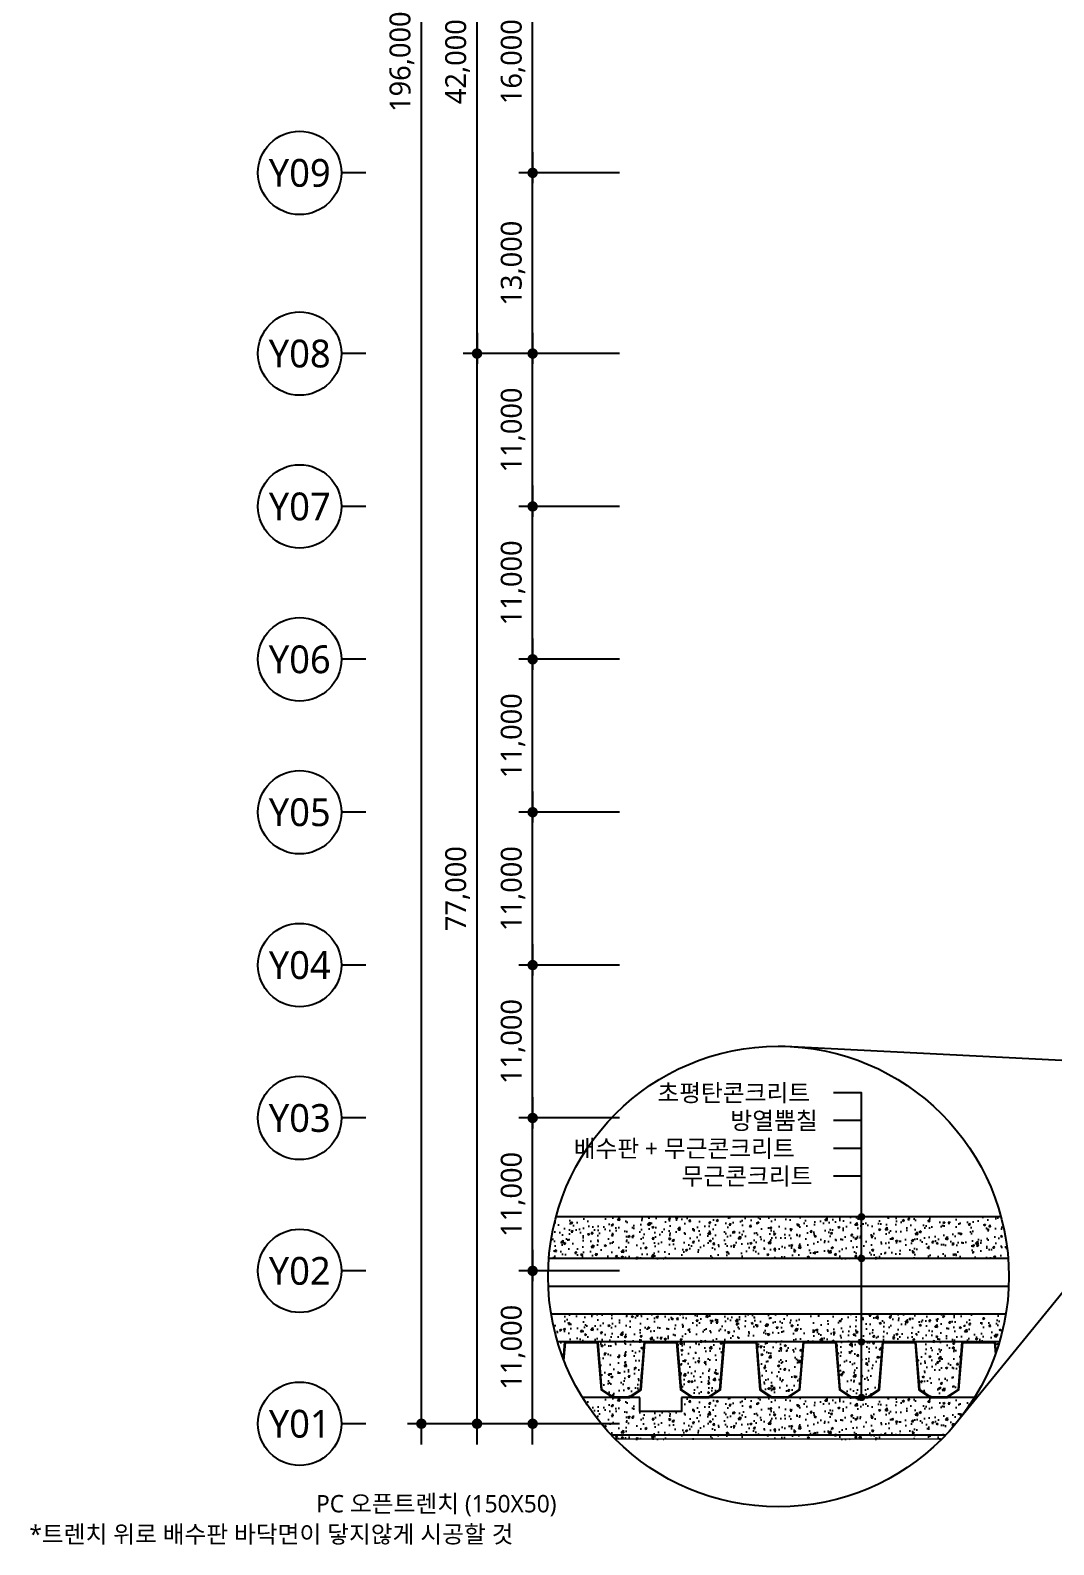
# Model space of a CAD drawing. Header units: millimetres. Extents: x 5104319 to 6731528, y 2502930 to 3039130.
# Drawn here: x 5500064 to 5573656, y 2792996 to 2901959 of the extents above; entities that cross this region are included whole.
import ezdxf
from ezdxf.enums import TextEntityAlignment as Align

# ---------------------------------------------------------------- set-up
doc = ezdxf.new("R2010")
doc.units = ezdxf.units.MM
doc.header["$PDMODE"] = 1
doc.linetypes.add('HID', pattern=[2.3, 1.5, -0.8])
doc.layers.get('Defpoints').update_dxf_attribs({"color": 140})
for name, color, linetype, lineweight in [('A-AXIS-BUBL', 7, 'Continuous', 25), ('A-DIMS', 7, 'Continuous', 25), ('A-MKXS-TEXT1', 3, 'Continuous', 25), ('A-XXXX-TXT2', 3, 'Continuous', 25), ('AA-WALL-CONC', 2, 'Continuous', 18)]:
    doc.layers.add(name, color=color, linetype=linetype, lineweight=lineweight)
for name, color, linetype in [('AA-EL-9', 251, 'Continuous'), ('AA-FIN-1', 6, 'Continuous'), ('AA-FIN-2', 8, 'Continuous'), ('EL4', 253, 'Continuous'), ('HAT', 8, 'Continuous')]:
    doc.layers.add(name, color=color, linetype=linetype)
doc.styles.add('HY울릉도L', font='')
doc.styles.add('맑은고딕', font='malgun.ttf')
doc.styles.get('HY울릉도L').set_extended_font_data('HYwulM')
doc.linetypes.add('BATTING', pattern='A,0.00254,-2.54,[134,ltypeshp.shx,S=2.54,R=0,X=-2.54,Y=0],-5.08,[134,ltypeshp.shx,S=2.54,R=180,X=2.54,Y=0],-2.54', length=10.16254)
doc.dimstyles.new('CDIM', dxfattribs={"dimtxt": 3, "dimasz": 1.5, "dimexe": 2, "dimexo": 1, "dimgap": 1, "dimtad": 1, "dimdec": 0, "dimrnd": 0.5, "dimzin": 0, "dimdsep": 32, "dimlunit": 6, "dimtxsty": 'HY울릉도L', "dimblk1": '_CIDOT', "dimblk2": '_CIDOT', "dimsah": 1, "dimcen": 5.5, "dimclrd": 2, "dimclre": 2, "dimclrt": 7, "dimadec": 0, "dimazin": 0, "dimtfac": 1, "dimtdec": 0, "dimtix": 1, "dimtmove": 2, "dimatfit": 1, "dimldrblk": '_CIDOT', "dimfxl": 1, "dimtolj": 1, "dimtzin": 0, "dimlwd": -1, "dimarcsym": 0})

# ---------------------------------------------------------------- blocks, each defined once
blk = doc.blocks.new('_CIDOT')
at = {"color": 0, "linetype": 'ByBlock'}
blk.add_line((2, 0), (-1, 0), dxfattribs=at)
at = {"color": 0, "linetype": 'ByBlock', "const_width": 0.5}
blk.add_lwpolyline([(-0.25, 0, 1), (0.25, 0, 1)], format="xyb", close=True, dxfattribs=at)
blk = doc.blocks.new('*D9')
at = {"layer": 'A-DIMS', "lineweight": -2, "transparency": 16777216}
for p, q in [((93193.01261145901, 67120.5923964351), (85943.0126113575, 67120.5923964351)), ((93193.01261144038, 56120.59239643509), (85943.0126113575, 56120.59239643509))]:
    blk.add_line(p, q, dxfattribs=at)
at = {"layer": 'A-DIMS', "transparency": 16777216}
blk.add_line((86943.0126113575, 56870.59239643509), (86943.0126113575, 66370.5923964351), dxfattribs=at)
at = {"layer": 'Defpoints', "color": 0, "transparency": 16777216}
for p in [(86943.0126113575, 67120.5923964351), (93693.01261145901, 67120.5923964351), (93693.01261144038, 56120.59239643509)]:
    blk.add_point(p, dxfattribs=at)
at = {"layer": 'A-DIMS', "transparency": 16777216, "xscale": 750, "yscale": 750, "zscale": 750}
for p, rotation in [((86943.0126113575, 67120.5923964351), 90), ((86943.0126113575, 56120.59239643509), 270)]:
    blk.add_blockref('_CIDOT', p, dxfattribs=dict(at, rotation=rotation))
at = {"layer": 'A-DIMS', "color": 3, "transparency": 16777216, "insert": (85538.12130700966, 61620.5923964351), "char_height": 1500, "attachment_point": 5, "rotation": 90, "style": '맑은고딕'}
blk.add_mtext('\\A1;11,000', dxfattribs=at)
blk = doc.blocks.new('*D10')
at = {"layer": 'A-DIMS', "lineweight": -2, "transparency": 16777216}
for p, q in [((93193.01261147764, 78120.5923964351), (85943.01261137612, 78120.5923964351)), ((93193.01261145901, 67120.5923964351), (85943.01261137612, 67120.5923964351))]:
    blk.add_line(p, q, dxfattribs=at)
at = {"layer": 'A-DIMS', "transparency": 16777216}
blk.add_line((86943.01261137612, 67870.5923964351), (86943.01261137612, 77370.5923964351), dxfattribs=at)
at = {"layer": 'Defpoints', "color": 0, "transparency": 16777216}
for p in [(86943.01261137612, 78120.5923964351), (93693.01261147764, 78120.5923964351), (93693.01261145901, 67120.5923964351)]:
    blk.add_point(p, dxfattribs=at)
at = {"layer": 'A-DIMS', "transparency": 16777216, "xscale": 750, "yscale": 750, "zscale": 750}
for p, rotation in [((86943.01261137612, 78120.5923964351), 90), ((86943.01261137612, 67120.5923964351), 270)]:
    blk.add_blockref('_CIDOT', p, dxfattribs=dict(at, rotation=rotation))
at = {"layer": 'A-DIMS', "color": 3, "transparency": 16777216, "insert": (85538.12130702828, 72620.59239643511), "char_height": 1500, "attachment_point": 5, "rotation": 90, "style": '맑은고딕'}
blk.add_mtext('\\A1;11,000', dxfattribs=at)
blk = doc.blocks.new('*D11')
at = {"layer": 'A-DIMS', "lineweight": -2, "transparency": 16777216}
for p, q in [((93193.01261145901, 89120.5923964351), (85943.0126113575, 89120.5923964351)), ((93193.01261144038, 78120.5923964351), (85943.0126113575, 78120.5923964351))]:
    blk.add_line(p, q, dxfattribs=at)
at = {"layer": 'A-DIMS', "transparency": 16777216}
blk.add_line((86943.0126113575, 78870.5923964351), (86943.0126113575, 88370.5923964351), dxfattribs=at)
at = {"layer": 'Defpoints', "color": 0, "transparency": 16777216}
for p in [(86943.0126113575, 89120.5923964351), (93693.01261145901, 89120.5923964351), (93693.01261144038, 78120.5923964351)]:
    blk.add_point(p, dxfattribs=at)
at = {"layer": 'A-DIMS', "transparency": 16777216, "xscale": 750, "yscale": 750, "zscale": 750}
for p, rotation in [((86943.0126113575, 89120.5923964351), 90), ((86943.0126113575, 78120.5923964351), 270)]:
    blk.add_blockref('_CIDOT', p, dxfattribs=dict(at, rotation=rotation))
at = {"layer": 'A-DIMS', "color": 3, "transparency": 16777216, "insert": (85538.12130700966, 83620.59239643511), "char_height": 1500, "attachment_point": 5, "rotation": 90, "style": '맑은고딕'}
blk.add_mtext('\\A1;11,000', dxfattribs=at)
blk = doc.blocks.new('*D12')
at = {"layer": 'A-DIMS', "lineweight": -2, "transparency": 16777216}
for p, q in [((93193.01261145901, 100120.5923964351), (85943.0126113575, 100120.5923964351)), ((93193.01261144038, 89120.5923964351), (85943.01261135748, 89120.5923964351))]:
    blk.add_line(p, q, dxfattribs=at)
at = {"layer": 'A-DIMS', "transparency": 16777216}
blk.add_line((86943.01261135748, 89870.5923964351), (86943.0126113575, 99370.5923964351), dxfattribs=at)
at = {"layer": 'Defpoints', "color": 0, "transparency": 16777216}
for p in [(86943.0126113575, 100120.5923964351), (93693.01261145901, 100120.5923964351), (93693.01261144038, 89120.5923964351)]:
    blk.add_point(p, dxfattribs=at)
at = {"layer": 'A-DIMS', "transparency": 16777216, "xscale": 750, "yscale": 750, "zscale": 750}
for p, rotation in [((86943.0126113575, 100120.5923964351), 90), ((86943.01261135748, 89120.5923964351), 270)]:
    blk.add_blockref('_CIDOT', p, dxfattribs=dict(at, rotation=rotation))
at = {"layer": 'A-DIMS', "color": 3, "transparency": 16777216, "insert": (85538.12130700964, 94620.59239643511), "char_height": 1500, "attachment_point": 5, "rotation": 90, "style": '맑은고딕'}
blk.add_mtext('\\A1;11,000', dxfattribs=at)
blk = doc.blocks.new('*D13')
at = {"layer": 'A-DIMS', "lineweight": -2, "transparency": 16777216}
for p, q in [((93193.01261147764, 111120.5923964353), (85943.01261137612, 111120.5923964353)), ((93193.01261145901, 100120.5923964351), (85943.01261137612, 100120.5923964351))]:
    blk.add_line(p, q, dxfattribs=at)
at = {"layer": 'A-DIMS', "transparency": 16777216}
blk.add_line((86943.01261137612, 100870.5923964351), (86943.01261137612, 110370.5923964353), dxfattribs=at)
at = {"layer": 'Defpoints', "color": 0, "transparency": 16777216}
for p in [(86943.01261137612, 111120.5923964353), (93693.01261147764, 111120.5923964353), (93693.01261145901, 100120.5923964351)]:
    blk.add_point(p, dxfattribs=at)
at = {"layer": 'A-DIMS', "transparency": 16777216, "xscale": 750, "yscale": 750, "zscale": 750}
for p, rotation in [((86943.01261137612, 111120.5923964353), 90), ((86943.01261137612, 100120.5923964351), 270)]:
    blk.add_blockref('_CIDOT', p, dxfattribs=dict(at, rotation=rotation))
at = {"layer": 'A-DIMS', "color": 3, "transparency": 16777216, "insert": (85538.12130702827, 105620.5923964352), "char_height": 1500, "attachment_point": 5, "rotation": 90, "style": '맑은고딕'}
blk.add_mtext('\\A1;11,000', dxfattribs=at)
blk = doc.blocks.new('*D14')
at = {"layer": 'A-DIMS', "lineweight": -2, "transparency": 16777216}
for p, q in [((93193.01261145901, 122120.5923964353), (85943.0126113575, 122120.5923964353)), ((93193.01261144038, 111120.5923964353), (85943.0126113575, 111120.5923964353))]:
    blk.add_line(p, q, dxfattribs=at)
at = {"layer": 'A-DIMS', "transparency": 16777216}
blk.add_line((86943.0126113575, 111870.5923964353), (86943.0126113575, 121370.5923964353), dxfattribs=at)
at = {"layer": 'Defpoints', "color": 0, "transparency": 16777216}
for p in [(86943.0126113575, 122120.5923964353), (93693.01261145901, 122120.5923964353), (93693.01261144038, 111120.5923964353)]:
    blk.add_point(p, dxfattribs=at)
at = {"layer": 'A-DIMS', "transparency": 16777216, "xscale": 750, "yscale": 750, "zscale": 750}
for p, rotation in [((86943.0126113575, 122120.5923964353), 90), ((86943.0126113575, 111120.5923964353), 270)]:
    blk.add_blockref('_CIDOT', p, dxfattribs=dict(at, rotation=rotation))
at = {"layer": 'A-DIMS', "color": 3, "transparency": 16777216, "insert": (85538.12130700964, 116620.5923964353), "char_height": 1500, "attachment_point": 5, "rotation": 90, "style": '맑은고딕'}
blk.add_mtext('\\A1;11,000', dxfattribs=at)
blk = doc.blocks.new('*D15')
at = {"layer": 'A-DIMS', "lineweight": -2, "transparency": 16777216}
for p, q in [((93193.01261147764, 135120.5923964353), (85943.01261137612, 135120.5923964353)), ((93193.01261145901, 122120.5923964353), (85943.01261137612, 122120.5923964353))]:
    blk.add_line(p, q, dxfattribs=at)
at = {"layer": 'A-DIMS', "transparency": 16777216}
blk.add_line((86943.01261137612, 122870.5923964353), (86943.01261137612, 134370.5923964353), dxfattribs=at)
at = {"layer": 'Defpoints', "color": 0, "transparency": 16777216}
for p in [(86943.01261137612, 135120.5923964353), (93693.01261147764, 135120.5923964353), (93693.01261145901, 122120.5923964353)]:
    blk.add_point(p, dxfattribs=at)
at = {"layer": 'A-DIMS', "transparency": 16777216, "xscale": 750, "yscale": 750, "zscale": 750}
for p, rotation in [((86943.01261137612, 135120.5923964353), 90), ((86943.01261137612, 122120.5923964353), 270)]:
    blk.add_blockref('_CIDOT', p, dxfattribs=dict(at, rotation=rotation))
at = {"layer": 'A-DIMS', "color": 3, "transparency": 16777216, "insert": (85538.12130702828, 128620.5923964354), "char_height": 1500, "attachment_point": 5, "rotation": 90, "style": '맑은고딕'}
blk.add_mtext('\\A1;13,000', dxfattribs=at)
blk = doc.blocks.new('*D16')
at = {"layer": 'A-DIMS', "lineweight": -2, "transparency": 16777216}
for p, q in [((93193.01261149626, 151120.5923964353), (85943.01261139475, 151120.5923964353)), ((93193.01261147764, 135120.5923964353), (85943.01261139475, 135120.5923964353))]:
    blk.add_line(p, q, dxfattribs=at)
at = {"layer": 'A-DIMS', "transparency": 16777216}
blk.add_line((86943.01261139475, 135870.5923964353), (86943.01261139475, 150370.5923964353), dxfattribs=at)
at = {"layer": 'Defpoints', "color": 0, "transparency": 16777216}
for p in [(86943.01261139475, 151120.5923964353), (93693.01261149626, 151120.5923964353), (93693.01261147764, 135120.5923964353)]:
    blk.add_point(p, dxfattribs=at)
at = {"layer": 'A-DIMS', "transparency": 16777216, "xscale": 750, "yscale": 750, "zscale": 750}
for p, rotation in [((86943.01261139475, 151120.5923964353), 90), ((86943.01261139475, 135120.5923964353), 270)]:
    blk.add_blockref('_CIDOT', p, dxfattribs=dict(at, rotation=rotation))
at = {"layer": 'A-DIMS', "color": 3, "transparency": 16777216, "insert": (85538.12130704691, 143120.5923964354), "char_height": 1500, "attachment_point": 5, "rotation": 90, "style": '맑은고딕'}
blk.add_mtext('\\A1;16,000', dxfattribs=at)
blk = doc.blocks.new('*D25')
at = {"layer": 'A-DIMS', "lineweight": -2, "transparency": 16777216}
for p, q in [((93193.01261145901, 122120.5923964353), (81943.0126113575, 122120.5923964353)), ((93193.0126114143, 45120.59239643509), (81943.01261135748, 45120.59239643509))]:
    blk.add_line(p, q, dxfattribs=at)
at = {"layer": 'A-DIMS', "transparency": 16777216}
blk.add_line((82943.01261135748, 45870.59239643509), (82943.0126113575, 121370.5923964353), dxfattribs=at)
at = {"layer": 'Defpoints', "color": 0, "transparency": 16777216}
for p in [(82943.0126113575, 122120.5923964353), (93693.01261145901, 122120.5923964353), (93693.0126114143, 45120.59239643509)]:
    blk.add_point(p, dxfattribs=at)
at = {"layer": 'A-DIMS', "transparency": 16777216, "xscale": 750, "yscale": 750, "zscale": 750}
for p, rotation in [((82943.0126113575, 122120.5923964353), 90), ((82943.01261135748, 45120.59239643509), 270)]:
    blk.add_blockref('_CIDOT', p, dxfattribs=dict(at, rotation=rotation))
at = {"layer": 'A-DIMS', "color": 3, "transparency": 16777216, "insert": (81542.19739396615, 83620.59239643523), "char_height": 1500, "attachment_point": 5, "rotation": 90, "style": '맑은고딕'}
blk.add_mtext('\\A1;77,000', dxfattribs=at)
blk = doc.blocks.new('*D26')
at = {"layer": 'A-DIMS', "lineweight": -2, "transparency": 16777216}
for p, q in [((93193.0126113575, 241120.5923964353), (77943.0126113575, 241120.5923964353)), ((93193.01261144038, 45120.59239643509), (77943.01261135745, 45120.5923964351))]:
    blk.add_line(p, q, dxfattribs=at)
at = {"layer": 'A-DIMS', "transparency": 16777216}
blk.add_line((78943.01261135745, 45870.5923964351), (78943.0126113575, 240370.5923964353), dxfattribs=at)
at = {"layer": 'Defpoints', "color": 0, "transparency": 16777216}
for p in [(78943.0126113575, 241120.5923964353), (93693.0126113575, 241120.5923964353), (93693.01261144038, 45120.59239643509)]:
    blk.add_point(p, dxfattribs=at)
at = {"layer": 'A-DIMS', "transparency": 16777216, "xscale": 750, "yscale": 750, "zscale": 750}
for p, rotation in [((78943.0126113575, 241120.5923964353), 90), ((78943.01261135745, 45120.5923964351), 270)]:
    blk.add_blockref('_CIDOT', p, dxfattribs=dict(at, rotation=rotation))
at = {"layer": 'A-DIMS', "color": 3, "transparency": 16777216, "insert": (77538.12130700963, 143120.5923964352), "char_height": 1500, "attachment_point": 5, "rotation": 90, "style": '맑은고딕'}
blk.add_mtext('\\A1;196,000', dxfattribs=at)
blk = doc.blocks.new('*D27')
at = {"layer": 'A-DIMS', "lineweight": -2, "transparency": 16777216}
for p, q in [((93193.01261145901, 56120.59239643509), (85943.0126113575, 56120.59239643509)), ((93193.01261144038, 45120.59239643509), (85943.0126113575, 45120.59239643509))]:
    blk.add_line(p, q, dxfattribs=at)
at = {"layer": 'A-DIMS', "transparency": 16777216}
blk.add_line((86943.0126113575, 45870.59239643509), (86943.0126113575, 55370.59239643509), dxfattribs=at)
at = {"layer": 'Defpoints', "color": 0, "transparency": 16777216}
for p in [(86943.0126113575, 56120.59239643509), (93693.01261145901, 56120.59239643509), (93693.01261144038, 45120.59239643509)]:
    blk.add_point(p, dxfattribs=at)
at = {"layer": 'A-DIMS', "transparency": 16777216, "xscale": 750, "yscale": 750, "zscale": 750}
for p, rotation in [((86943.0126113575, 56120.59239643509), 90), ((86943.0126113575, 45120.59239643509), 270)]:
    blk.add_blockref('_CIDOT', p, dxfattribs=dict(at, rotation=rotation))
at = {"layer": 'A-DIMS', "color": 3, "transparency": 16777216, "insert": (85538.12130700966, 50620.59239643511), "char_height": 1500, "attachment_point": 5, "rotation": 90, "style": '맑은고딕'}
blk.add_mtext('\\A1;11,000', dxfattribs=at)
blk = doc.blocks.new('*D28')
at = {"layer": 'A-DIMS', "lineweight": -2, "transparency": 16777216}
for p, q in [((93193.01261147764, 164120.5923964353), (81943.01261137612, 164120.5923964353)), ((93193.01261143293, 122120.5923964353), (81943.0126113761, 122120.5923964353))]:
    blk.add_line(p, q, dxfattribs=at)
at = {"layer": 'A-DIMS', "transparency": 16777216}
blk.add_line((82943.0126113761, 122870.5923964353), (82943.0126113761, 163370.5923964353), dxfattribs=at)
at = {"layer": 'Defpoints', "color": 0, "transparency": 16777216}
for p in [(82943.01261137612, 164120.5923964353), (93693.01261147764, 164120.5923964353), (93693.01261143293, 122120.5923964353)]:
    blk.add_point(p, dxfattribs=at)
at = {"layer": 'A-DIMS', "transparency": 16777216, "xscale": 750, "yscale": 750, "zscale": 750}
for p, rotation in [((82943.01261137612, 164120.5923964353), 90), ((82943.0126113761, 122120.5923964353), 270)]:
    blk.add_blockref('_CIDOT', p, dxfattribs=dict(at, rotation=rotation))
at = {"layer": 'A-DIMS', "color": 3, "transparency": 16777216, "insert": (81542.19739398478, 143120.5923964354), "char_height": 1500, "attachment_point": 5, "rotation": 90, "style": '맑은고딕'}
blk.add_mtext('\\A1;42,000', dxfattribs=at)
blk = doc.blocks.new('DIM(210222)')
for p, q in [((74943.01261145063, 135120.5923964344), (73193.01261145063, 135120.5923964344)), ((74943.01261145063, 122120.5923964344), (73193.01261145063, 122120.5923964344)), ((74943.012611432, 111120.5923964344), (73193.012611432, 111120.5923964344)), ((74943.01261141337, 100120.5923964342), (73193.01261141337, 100120.5923964342)), ((74943.01261141337, 89120.59239643416), (73193.01261141337, 89120.59239643416)), ((74943.01261139475, 78120.59239643416), (73193.01261139475, 78120.59239643416)), ((74943.01261137612, 67120.59239643416), (73193.01261137612, 67120.59239643416)), ((74943.01261137612, 56120.59239643416), (73193.01261137612, 56120.59239643416)), ((74943.0126113575, 45120.59239643416), (73193.0126113575, 45120.59239643416))]:
    blk.add_line(p, q)
at = {"layer": 'A-AXIS-BUBL', "ltscale": 0.2}
for centre in [(70193.01261145063, 135120.5923964344), (70193.01261145063, 122120.5923964344), (70193.012611432, 111120.5923964344), (70193.01261141337, 100120.5923964342), (70193.01261141337, 89120.59239643416), (70193.01261139475, 78120.59239643416), (70193.01261137612, 67120.59239643416), (70193.01261137612, 56120.59239643416), (70193.0126113575, 45120.59239643416)]:
    blk.add_circle(centre, 3000.000030000308, dxfattribs=at)
at = {"layer": 'A-XXXX-TXT2', "ltscale": 0.2, "style": '맑은고딕'}
for s, p in [('Y09', (70193.01261145063, 135120.5923964344)), ('Y08', (70193.01261145063, 122120.5923964344)), ('Y07', (70193.012611432, 111120.5923964344)), ('Y06', (70193.01261141337, 100120.5923964342)), ('Y05', (70193.01261141337, 89120.59239643416)), ('Y04', (70193.01261139475, 78120.59239643416)), ('Y03', (70193.01261137612, 67120.59239643416)), ('Y02', (70193.01261137612, 56120.59239643416)), ('Y01', (70193.0126113575, 45120.59239643416))]:
    blk.add_text(s, height=2000.000020000205, dxfattribs=at).set_placement(p, align=Align.MIDDLE)
at = {"layer": 'A-DIMS'}
for p1, p2, distance, picture, middle in [((93693.01261144038, 45120.59239643509), (93693.0126113575, 241120.5923964353), 14750.000000000002, '*D26', (77538.12130700963, 143120.5923964352)), ((93693.01261143293, 122120.5923964353), (93693.01261147764, 164120.5923964353), 10750.000000101514, '*D28', (81542.19739398478, 143120.5923964354)), ((93693.01261147764, 135120.5923964353), (93693.01261149626, 151120.5923964353), 6750.000000101514, '*D16', (85538.12130704691, 143120.5923964354)), ((93693.01261145901, 122120.5923964353), (93693.01261147764, 135120.5923964353), 6750.000000101513, '*D15', (85538.12130702828, 128620.5923964354)), ((93693.0126114143, 45120.59239643509), (93693.01261145901, 122120.5923964353), 10750.000000101514, '*D25', (81542.19739396615, 83620.59239643523)), ((93693.01261144038, 111120.5923964353), (93693.01261145901, 122120.5923964353), 6750.000000101515, '*D14', (85538.12130700964, 116620.5923964353)), ((93693.01261145901, 100120.5923964351), (93693.01261147764, 111120.5923964353), 6750.000000101514, '*D13', (85538.12130702827, 105620.5923964352)), ((93693.01261144038, 89120.5923964351), (93693.01261145901, 100120.5923964351), 6750.000000101515, '*D12', (85538.12130700964, 94620.59239643511)), ((93693.01261144038, 78120.5923964351), (93693.01261145901, 89120.5923964351), 6750.000000101515, '*D11', (85538.12130700966, 83620.59239643511)), ((93693.01261145901, 67120.5923964351), (93693.01261147764, 78120.5923964351), 6750.000000101515, '*D10', (85538.12130702828, 72620.59239643511)), ((93693.01261144038, 56120.59239643509), (93693.01261145901, 67120.5923964351), 6750.000000101514, '*D9', (85538.12130700966, 61620.5923964351)), ((93693.01261144038, 45120.59239643509), (93693.01261145901, 56120.59239643509), 6750.000000101515, '*D27', (85538.12130700966, 50620.59239643511))]:
    dim = blk.add_aligned_dim(p1=p1, p2=p2, distance=distance, dimstyle='CDIM', override={"dimscale": 500, "dimtxsty": '맑은고딕', "dimclrd": 256, "dimclre": 256, "dimclrt": 3}, dxfattribs=at)
    dim.commit()
    dim.dimension.update_dxf_attribs({"geometry": picture, "text_midpoint": middle})

msp = doc.modelspace()

# ---------------------------------------------------------------- hatches: boundary and pattern name
h = msp.add_hatch(color=256)
h.dxf.hatch_style = 1
edge = h.paths.add_edge_path()
edge.add_arc((5559830.580988592, 2816584.653730379), 200, 0, 360)
h = msp.add_hatch(color=256)
h.dxf.hatch_style = 1
edge = h.paths.add_edge_path()
edge.add_arc((5559830.580988592, 2813584.653730379), 200, 0, 360)
h = msp.add_hatch(color=256)
h.dxf.hatch_style = 1
edge = h.paths.add_edge_path()
edge.add_arc((5559830.580988592, 2807584.653730379), 200, 0, 360)
h = msp.add_hatch(color=256)
h.dxf.hatch_style = 1
edge = h.paths.add_edge_path()
edge.add_arc((5559830.580988592, 2803584.653730379), 200, 0, 360)
at = {"layer": 'HAT'}
h = msp.add_hatch(dxfattribs=at)
h.set_pattern_fill('AR-CONC', color=256, scale=8, style=0)
h.set_pattern_definition([(49.99999999999999, (5288770.713876266, 2780249.40120503), (1457.477351968032, -127.5126843112247), [152.4, -1676.4]), (355, (5288770.713876266, 2780249.40120503), (-281.9473713997547, 1528.454761912281), [121.92, -1341.12467336]), (100.4514447, (5288892.169932267, 2780238.775177029), (1175.529976722826, 1400.942015297561), [129.5200704, -1424.721956799999]), (46.18420000000002, (5288770.713876266, 2780655.801205029), (2168.632327137039, -336.3386234618172), [228.5999999999975, -2514.599999999977]), (96.63555760999981, (5288951.433076266, 2780627.77320503), (1899.233072412024, 1979.408996781772), [194.28018512, -2137.08486528]), (351.1841511700001, (5288770.713876266, 2780655.801205029), (1899.233072519816, 1979.408996684261), [182.87973656, -2011.67785536]), (21, (5288973.913876267, 2780554.20120503), (1212.91513015306, -818.1215854967008), [152.4, -1676.4]), (326.0000000000001, (5288973.913876267, 2780554.20120503), (494.4162267811766, 1473.503728978554), [121.92, -1341.12]), (71.45144499999999, (5289074.990137067, 2780486.02440583), (1707.331354229729, 655.382151087242), [129.5200704, -1424.7195008]), (37.50000000000001, (5288770.713876266, 2780249.40120503), (24.70882600473454, 676.4403109852249), [0, -1324.864, 0, -1361.44, 0, -1346.2]), (7.499999999999999, (5288770.713876266, 2780249.40120503), (534.557300082446, 801.4445985449561), [0, -776.2239999999999, 0, -1294.384, 0, -513.08]), (327.5, (5288317.577876266, 2780249.40120503), (1084.724761334971, -45.82995194138767), [0, -508.0000000000001, 0, -1584.96, 0, -2103.12]), (317.5, (5288114.377876269, 2780249.40120503), (1185.033451088144, 203.4119282666641), [0, -660.4000000000001, 0, -1052.576, 0, -1493.52])])
edge = h.paths.add_edge_path()
edge.add_arc((5553864.870194688, 2812290.321797333), 16567.30590325552, 364.4808374974139, 375.02290709329884, ccw=False)
edge.add_line((5570381.538434353, 2813584.653730379), (5537348.201955026, 2813584.653730379))
edge.add_arc((5553864.870194693, 2812290.321797333), 16567.3059032575, 524.977092906702, 535.5191625025861, ccw=False)
edge.add_line((5537863.79716377, 2816584.653730379), (5569865.943225609, 2816584.653730379))
h = msp.add_hatch(dxfattribs=at)
h.set_pattern_fill('AR-CONC', color=256, scale=200, style=0)
h.set_pattern_definition([(49.99999999999999, (5555714.350660976, 2913521.382339583), (1434.520365201507, -125.5042699651902), [150, -1650]), (355, (5555714.350660976, 2913521.382339583), (-277.502667226, 1504.384267400024), [120, -1320]), (100.4514, (5555833.894020975, 2913510.923659583), (1157.018763428043, 1378.879084121907), [127.48038, -1402.284224]), (46.18420000000002, (5555714.350660976, 2913921.382339583), (2134.482097251289, -331.0380286580362), [224.9999999999982, -2474.999999999983]), (96.6356, (5555892.224150974, 2913893.795725583), (1869.325411097407, 1948.235741800883), [191.220576, -2103.426]), (351.1842, (5555714.350660976, 2913921.382339583), (1869.323890267254, 1948.237201850649), [180, -1980]), (21, (5555914.350660976, 2913821.382339583), (1193.814104236923, -805.2377813306776), [150, -1650]), (326.0000000000001, (5555914.350660976, 2913821.382339583), (486.6306638431635, 1450.300090093706), [120, -1320]), (71.4514, (5556013.835126974, 2913754.279127583), (1680.44525716298, 645.0609934199048), [127.48038, -1402.284224]), (37.50000000000001, (5555714.350660976, 2913521.382339583), (24.31971063458134, 665.787707662623), [0, -1304, 0, -1340, 0, -1325]), (7.499999999999999, (5555714.350660976, 2913521.382339583), (526.1390748842972, 788.8234237647205), [0, -763.9999999999999, 0, -1274, 0, -505]), (327.5, (5555268.350660974, 2913521.382339583), (1067.644872344818, -45.10974346875951), [0, -500, 0, -1560, 0, -2070]), (317.5, (5555068.350660974, 2913521.382339583), (1166.372338684772, 200.2099646646354), [0, -650, 0, -1036, 0, -1470])])
edge = h.paths.add_edge_path()
edge.add_arc((5553864.870194696, 2812290.321797335), 16567.3059032602, 189.3992880068195, 201.4113054675748, ccw=False)
edge.add_line((5537519.993774127, 2809584.653730379), (5538547.95407651, 2809584.653730379))
edge.add_line((5538547.95407651, 2809584.653730379), (5538547.95407651, 2807544.653730378))
edge.add_line((5538547.95407651, 2807544.653730378), (5538440.976770648, 2806242.25297036))
h = msp.add_hatch(dxfattribs=at)
h.set_pattern_fill('AR-CONC', color=256, scale=200, style=0)
h.set_pattern_definition([(49.99999999999999, (5538571.49351812, 2913521.382339583), (1434.520365201507, -125.5042699651902), [150, -1650]), (355, (5538571.49351812, 2913521.382339583), (-277.502667226, 1504.384267400024), [120, -1320]), (100.4514, (5538691.036878118, 2913510.923659583), (1157.018763428043, 1378.879084121907), [127.48038, -1402.284224]), (46.18420000000002, (5538571.49351812, 2913921.382339583), (2134.482097251289, -331.0380286580362), [224.9999999999983, -2474.999999999984]), (96.6356, (5538749.367008118, 2913893.795725583), (1869.325411097407, 1948.235741800883), [191.220576, -2103.426]), (351.1842, (5538571.49351812, 2913921.382339583), (1869.323890267254, 1948.237201850649), [180, -1980]), (21, (5538771.49351812, 2913821.382339583), (1193.814104236923, -805.2377813306776), [150, -1650]), (326.0000000000001, (5538771.49351812, 2913821.382339583), (486.6306638431635, 1450.300090093706), [120, -1320]), (71.4514, (5538870.977984117, 2913754.279127583), (1680.44525716298, 645.0609934199048), [127.48038, -1402.284224]), (37.50000000000001, (5538571.49351812, 2913521.382339583), (24.31971063458134, 665.787707662623), [0, -1304, 0, -1340, 0, -1325]), (7.499999999999999, (5538571.49351812, 2913521.382339583), (526.1390748842972, 788.8234237647205), [0, -763.9999999999999, 0, -1274, 0, -505]), (327.5, (5538125.493518118, 2913521.382339583), (1067.644872344818, -45.10974346875951), [0, -500, 0, -1560, 0, -2070]), (317.5, (5537925.493518118, 2913521.382339583), (1166.372338684772, 200.2099646646354), [0, -650, 0, -1036, 0, -1470])])
h.paths.add_polyline_path([(5538547.95407651, 2807544.653730379), (5538547.95407651, 2809584.653730379), (5555690.811219366, 2809584.653730379), (5555690.811219366, 2807544.653730379), (5555410.728934607, 2804134.777424379), (5554585.543393617, 2803584.653730379), (5553359.96185196, 2803584.653730379), (5552534.776310969, 2804134.777424379), (5552254.694026209, 2807544.653730379), (5549976.525505083, 2807544.653730379), (5549696.443220323, 2804134.777424379), (5548871.257679328, 2803584.653730379), (5547645.676137675, 2803584.653730379), (5546820.490596682, 2804134.777424379), (5546540.408311924, 2807544.653730379), (5544262.239790795, 2807544.653730379), (5543982.157506038, 2804134.777424379), (5543156.971965045, 2803584.653730379), (5541931.390423387, 2803584.653730379), (5541106.204882396, 2804134.777424379), (5540826.122597637, 2807544.653730379)])
h = msp.add_hatch(dxfattribs=at)
h.set_pattern_fill('AR-CONC', color=256, scale=200, style=0)
h.set_pattern_definition([(49.99999999999999, (5521428.636375263, 2913521.382339583), (1434.520365201507, -125.5042699651902), [150, -1650]), (355, (5521428.636375263, 2913521.382339583), (-277.502667226, 1504.384267400024), [120, -1320]), (100.4514, (5521548.179735262, 2913510.923659583), (1157.018763428043, 1378.879084121907), [127.48038, -1402.284224]), (46.18420000000002, (5521428.636375263, 2913921.382339583), (2134.482097251289, -331.0380286580362), [224.9999999999982, -2474.999999999983]), (96.6356, (5521606.509865262, 2913893.795725583), (1869.325411097407, 1948.235741800883), [191.220576, -2103.426]), (351.1842, (5521428.636375263, 2913921.382339583), (1869.323890267254, 1948.237201850649), [180, -1980]), (21, (5521628.636375263, 2913821.382339583), (1193.814104236923, -805.2377813306776), [150, -1650]), (326.0000000000001, (5521628.636375263, 2913821.382339583), (486.6306638431635, 1450.300090093706), [120, -1320]), (71.4514, (5521728.120841261, 2913754.279127583), (1680.44525716298, 645.0609934199048), [127.48038, -1402.284224]), (37.50000000000001, (5521428.636375263, 2913521.382339583), (24.31971063458134, 665.787707662623), [0, -1304, 0, -1340, 0, -1325]), (7.499999999999999, (5521428.636375263, 2913521.382339583), (526.1390748842972, 788.8234237647205), [0, -763.9999999999999, 0, -1274, 0, -505]), (327.5, (5520982.636375261, 2913521.382339583), (1067.644872344818, -45.10974346875951), [0, -500, 0, -1560, 0, -2070]), (317.5, (5520782.636375261, 2913521.382339583), (1166.372338684772, 200.2099646646354), [0, -650, 0, -1036, 0, -1470])])
edge = h.paths.add_edge_path()
edge.add_arc((5553864.870194703, 2812290.32179733), 16567.30590323962, 340.3331695729128, 350.6007119931866, ccw=False)
edge.add_line((5569465.731215258, 2806714.592220954), (5569397.551169067, 2807544.653730379))
edge.add_line((5569397.551169066, 2807544.653730379), (5567119.382647939, 2807544.653730379))
edge.add_line((5567119.382647939, 2807544.653730379), (5566839.300363179, 2804134.777424379))
edge.add_line((5566839.300363179, 2804134.777424379), (5566014.114822185, 2803584.653730379))
edge.add_line((5566014.114822185, 2803584.653730379), (5564788.533280531, 2803584.653730379))
edge.add_line((5564788.533280531, 2803584.653730379), (5563963.347739538, 2804134.777424378))
edge.add_line((5563963.347739538, 2804134.777424379), (5563683.26545478, 2807544.653730379))
edge.add_line((5563683.26545478, 2807544.653730379), (5561405.096933652, 2807544.653730379))
edge.add_line((5561405.096933652, 2807544.653730379), (5561125.014648894, 2804134.777424379))
edge.add_line((5561125.014648894, 2804134.777424379), (5560299.829107901, 2803584.653730379))
edge.add_line((5560299.829107901, 2803584.653730379), (5559074.247566244, 2803584.653730379))
edge.add_line((5559074.247566244, 2803584.653730379), (5558249.062025253, 2804134.777424379))
edge.add_line((5558249.062025253, 2804134.777424379), (5557968.979740493, 2807544.653730379))
edge.add_line((5557968.979740493, 2807544.653730379), (5555690.811219366, 2807544.653730379))
edge.add_line((5555690.811219366, 2807544.653730379), (5555690.811219366, 2809584.653730379))
edge.add_line((5555690.811219366, 2809584.653730379), (5570209.746615252, 2809584.653730379))
h = msp.add_hatch(dxfattribs=at)
h.set_pattern_fill('AR-CONC', color=256, scale=8, style=0)
h.set_pattern_definition([(49.99999999999999, (5288770.713876266, 2767249.40120503), (1457.477351968032, -127.5126843112247), [152.4, -1676.4]), (355, (5288770.713876266, 2767249.40120503), (-281.9473713997547, 1528.454761912281), [121.92, -1341.12467336]), (100.4514447, (5288892.169932267, 2767238.775177029), (1175.529976722826, 1400.942015297561), [129.5200704, -1424.721956799999]), (46.18420000000002, (5288770.713876266, 2767655.801205029), (2168.632327137039, -336.3386234618172), [228.5999999999975, -2514.599999999978]), (96.63555760999981, (5288951.433076266, 2767627.77320503), (1899.233072412024, 1979.408996781772), [194.28018512, -2137.08486528]), (351.1841511700001, (5288770.713876266, 2767655.801205029), (1899.233072519816, 1979.408996684261), [182.87973656, -2011.67785536]), (21, (5288973.913876267, 2767554.20120503), (1212.91513015306, -818.1215854967008), [152.4, -1676.4]), (326.0000000000001, (5288973.913876267, 2767554.20120503), (494.4162267811766, 1473.503728978554), [121.92, -1341.12]), (71.45144499999999, (5289074.990137067, 2767486.02440583), (1707.331354229729, 655.382151087242), [129.5200704, -1424.7195008]), (37.50000000000001, (5288770.713876266, 2767249.40120503), (24.70882600473454, 676.4403109852249), [0, -1324.864, 0, -1361.44, 0, -1346.2]), (7.499999999999999, (5288770.713876266, 2767249.40120503), (534.557300082446, 801.4445985449561), [0, -776.2239999999999, 0, -1294.384, 0, -513.08]), (327.5, (5288317.577876266, 2767249.40120503), (1084.724761334971, -45.82995194138767), [0, -508.0000000000001, 0, -1584.96, 0, -2103.12]), (317.5, (5288114.377876269, 2767249.40120503), (1185.033451088144, 203.4119282666641), [0, -660.4000000000001, 0, -1052.576, 0, -1493.52])])
edge = h.paths.add_edge_path()
edge.add_arc((5553864.870194693, 2812290.321797331), 16567.30590324993, 315.0449112804536, 328.29992488212446, ccw=False)
edge.add_line((5565588.903630257, 2800584.653730379), (5542140.836759124, 2800584.653730379))
edge.add_arc((5553864.870194699, 2812290.321797341), 16567.30590326628, 211.7000751178837, 224.955088719542, ccw=False)
edge.add_line((5539769.233692566, 2803584.653730379), (5543901.324051361, 2803584.653730379))
edge.add_line((5543901.32405136, 2803584.653730379), (5543901.32405136, 2802584.653730378))
edge.add_line((5543901.32405136, 2802584.653730378), (5546901.32405136, 2802584.653730378))
edge.add_line((5546901.32405136, 2802584.653730378), (5546901.32405136, 2803584.653730378))
edge.add_line((5546901.32405136, 2803584.653730378), (5567960.506696813, 2803584.653730379))

# ---------------------------------------------------------------- linework, layer by layer
for p, q in [((5559830.580860995, 2823509.635331793), (5557830.580988592, 2823509.635331793)), ((5559830.580860995, 2821509.635331793), (5557830.580988592, 2821509.635331793)), ((5559830.580860995, 2819509.635331793), (5557830.580988592, 2819509.635331793))]:
    msp.add_line(p, q)
for points in [[(5559830.580988592, 2803584.653730379), (5559830.580860995, 2825509.635331793), (5557830.580988592, 2825509.635331793)], [(5538407.869859565, 2806327.372398593), (5538511.148761246, 2807584.653730379), (5540862.927912898, 2807584.653730379), (5541144.462802939, 2804157.346161023), (5541943.5014489, 2803624.653730379), (5543144.860939534, 2803624.653730379), (5543943.899585495, 2804157.346161023), (5544225.434475534, 2807584.653730379), (5546577.213627186, 2807584.653730379), (5546858.748517225, 2804157.346161023), (5547657.787163185, 2803624.653730379), (5548859.14665382, 2803624.653730379), (5549658.185299778, 2804157.346161023), (5549939.720189817, 2807584.653730379), (5552291.499341473, 2807584.653730379), (5552573.03423151, 2804157.346161023), (5553372.072877469, 2803624.653730379)], [(5553372.072877469, 2803624.653730379), (5554573.432368105, 2803624.653730379), (5555372.471014066, 2804157.346161023), (5555654.005904103, 2807584.653730379), (5558005.785055755, 2807584.653730379), (5558287.319945795, 2804157.346161023), (5559086.358591756, 2803624.653730379), (5560287.718082391, 2803624.653730379), (5561086.756728351, 2804157.346161023), (5561368.29161839, 2807584.653730379), (5563720.070770042, 2807584.653730379), (5564001.605660081, 2804157.346161023), (5564800.644306041, 2803624.653730379), (5566002.003796676, 2803624.653730379), (5566801.042442635, 2804157.346161023), (5567082.577332674, 2807584.653730379), (5569434.356484329, 2807584.653730379), (5569498.276994564, 2806806.507730313)]]:
    msp.add_lwpolyline(points)
msp.add_lwpolyline([(5545696.342550675, 2802594.876616335, 0, 500.0010101472963, 0), (5544990.845499903, 2801372.919879808, 0, 0, 0), (5541991.120341945, 2796048.928277877, 0, 0, 0), (5539991.120341945, 2796048.928277877, 0, 0, 0)], format="xyseb")
for centre in [(5559830.580988592, 2816584.653730379), (5559830.580988592, 2813584.653730379), (5559830.580988592, 2807584.653730379), (5559830.580988592, 2803584.653730379)]:
    msp.add_circle(centre, 200)
at = {"layer": 'AA-EL-9', "linetype": 'HID', "ltscale": 3}
msp.add_line((5565880.957779193, 2800884.653730379), (5541848.782610186, 2800884.653730378), dxfattribs=at)
at = {"layer": 'AA-FIN-1'}
for p, q in [((5569865.943225609, 2816584.653730379), (5537863.79716377, 2816584.653730378)), ((5543901.32405136, 2803584.653730378), (5539769.233692566, 2803584.653730378)), ((5567960.506696814, 2803584.653730379), (5546901.32405136, 2803584.653730379))]:
    msp.add_line(p, q, dxfattribs=at)
msp.add_lwpolyline([(5546901.32405136, 2803584.653730378), (5546901.32405136, 2802584.653730378), (5543901.32405136, 2802584.653730378), (5543901.32405136, 2803584.653730378)], dxfattribs=at)
at = {"layer": 'AA-FIN-2'}
for p, q in [((5570381.538434353, 2813584.653730379), (5537348.201955026, 2813584.653730378)), ((5570209.746615252, 2809584.653730379), (5537519.993774127, 2809584.653730378)), ((5569749.841486312, 2807584.653730379), (5537979.898903068, 2807584.653730378))]:
    msp.add_line(p, q, dxfattribs=at)
at = {"layer": 'AA-FIN-2', "linetype": 'BATTING', "ltscale": 2}
msp.add_line((5570417.140657417, 2811584.653730379), (5537312.599731962, 2811584.653730378), dxfattribs=at)
at = {"layer": 'AA-FIN-2'}
for points in [[(5538440.976770649, 2806242.25297036), (5538547.95407651, 2807544.653730379), (5540826.122597637, 2807544.653730379), (5541106.204882396, 2804134.777424379), (5541931.390423387, 2803584.653730379), (5543156.971965045, 2803584.653730379), (5543982.157506038, 2804134.777424379), (5544262.239790795, 2807544.653730379), (5546540.408311924, 2807544.653730379), (5546820.490596682, 2804134.777424379), (5547645.676137675, 2803584.653730379), (5548871.257679328, 2803584.653730379), (5549696.443220323, 2804134.777424379), (5549976.525505083, 2807544.653730379), (5552254.694026209, 2807544.653730379), (5552534.776310969, 2804134.777424379), (5553359.96185196, 2803584.653730379)], [(5553359.96185196, 2803584.653730379), (5554585.543393616, 2803584.653730379), (5555410.728934607, 2804134.777424379), (5555690.811219366, 2807544.653730379), (5557968.979740493, 2807544.653730379), (5558249.062025253, 2804134.777424379), (5559074.247566244, 2803584.653730379), (5560299.829107901, 2803584.653730379), (5561125.014648894, 2804134.777424379), (5561405.096933652, 2807544.653730379), (5563683.26545478, 2807544.653730379), (5563963.347739538, 2804134.777424379), (5564788.533280531, 2803584.653730379), (5566014.114822185, 2803584.653730379), (5566839.300363179, 2804134.777424379), (5567119.382647939, 2807544.653730379), (5569397.551169066, 2807544.653730379), (5569465.731215258, 2806714.592220954)]]:
    msp.add_lwpolyline(points, dxfattribs=at)
at = {"layer": 'AA-WALL-CONC'}
msp.add_line((5565588.903630257, 2800584.653730379), (5542140.836759123, 2800584.653730378), dxfattribs=at)
at = {"layer": 'EL4'}
for p, q in [((5581436.809560998, 2827483.972597689), (5553864.870194689, 2828857.627700587)), ((5581436.809560998, 2819917.640798697), (5566615.64238576, 2801712.352548777))]:
    msp.add_line(p, q, dxfattribs=at)
at = {"layer": 'EL4', "flags": 128}
msp.add_lwpolyline([(5570432.176097943, 2812290.321797333, -1), (5537297.564291435, 2812290.321797333, -1)], format="xyb", close=True, dxfattribs=at)

# ---------------------------------------------------------------- block references
msp.add_blockref('DIM(210222)', (5449243.796949558, 2756580.214301757))

# ---------------------------------------------------------------- texts
at = {"layer": 'A-MKXS-TEXT1', "style": '맑은고딕'}
for s, p in [('초평탄콘크리트', (5545156.667945114, 2825509.635331793)), ('방열뿜칠', (5550408.875825549, 2823509.635331793)), ('배수판 + 무근콘크리트', (5539139.344575549, 2821509.635331793)), ('무근콘크리트', (5546895.798379897, 2819509.635331793)), ('PC 오픈트렌치 (150X50)', (5520612.167998958, 2795948.321405948)), ('*트렌치 위로 배수판 바닥면이 닿지않게 시공할 것', (5499997.025280274, 2793755.658436965))]:
    msp.add_text(s, height=1250, dxfattribs=at).set_placement(p, align=Align.MIDDLE_LEFT)

doc.saveas('drawing.dxf')
